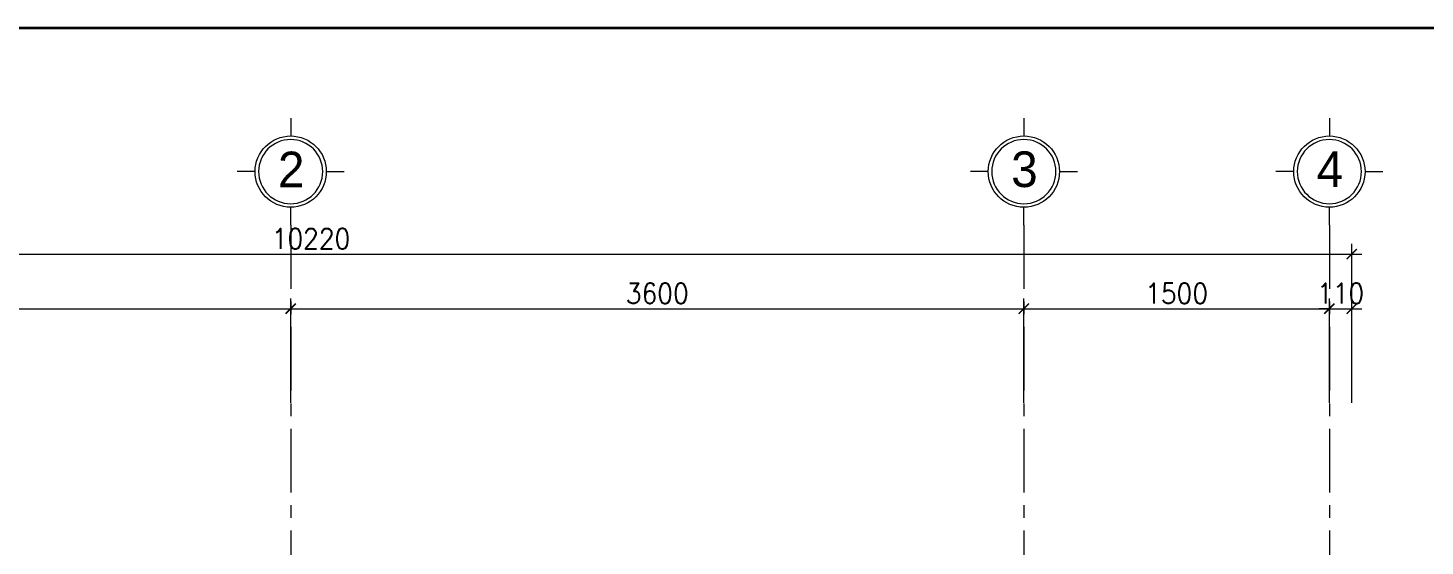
# Model space of a CAD drawing. Header units: millimetres. Extents: x -529782 to -142003, y -492574 to -273331.
# Drawn here: x -364402 to -357542, y -378299 to -375755 of the extents above; entities that cross this region are included whole.
import ezdxf
from ezdxf.enums import TextEntityAlignment as Align

# ---------------------------------------------------------------- set-up
doc = ezdxf.new("R2010")
doc.units = ezdxf.units.MM
doc.header["$LTSCALE"] = 500
doc.header["$MEASUREMENT"] = 0
doc.header["$PDMODE"] = 3
doc.linetypes.add('CENTER', pattern=[2, 1.25, -0.25, 0.25, -0.25])
doc.layers.get('0').update_dxf_attribs({"linetype": 'CONTINUOUS', "lineweight": 13})
doc.layers.get('Defpoints').update_dxf_attribs({"color": 255, "linetype": 'CONTINUOUS', "lineweight": 13})
for name, color, linetype, lineweight in [('1.cat 30', 30, 'CONTINUOUS', 35), ('2.thay 145', 145, 'CONTINUOUS', 18), ('3.manh 08', 8, 'CONTINUOUS', 9), ('7.tim 67', 67, 'CENTER', 9), ('9.text \xad white', 7, 'CONTINUOUS', 15)]:
    doc.layers.add(name, color=color, linetype=linetype, lineweight=lineweight)
doc.styles.add('CA.JSC1', font='')
doc.styles.get("Standard").update_dxf_attribs({"font": 'txt.shx', "width": 0.9})
doc.styles.get('CA.JSC1').set_extended_font_data('.VnAvantH')
doc.dimstyles.new('CA 50', dxfattribs={"dimscale": 0, "dimtxt": 100, "dimasz": 50, "dimexe": 50, "dimexo": 0, "dimgap": 25, "dimtad": 1, "dimdec": 0, "dimzin": 0, "dimdsep": 46, "dimtxsty": 'Standard', "dimblk": 'ARCHTICK', "dimcen": 0.09, "dimdle": 50, "dimclrd": 256, "dimclre": 256, "dimclrt": 7, "dimadec": 0, "dimazin": 0, "dimtfac": 1, "dimtdec": 0, "dimtix": 1, "dimtmove": 2, "dimatfit": 3, "dimldrblk": 'DOT', "dimfxl": 1, "dimtolj": 1, "dimtzin": 0, "dimarcsym": 0})

# ---------------------------------------------------------------- blocks, each defined once
blk = doc.blocks.new('khung co loan')
at = {"layer": '1.cat 30'}
blk.add_lwpolyline([(1158.281703106128, -14553.47590842255), (1158.281703106128, -303.4759079545038), (20658.28170374641, -303.4759079545038), (20658.28170374641, -14553.47590842255)], close=True, dxfattribs=at)
blk = doc.blocks.new('A$C41BA5761')
at = {"layer": '2.thay 145'}
blk.add_lwpolyline([(839.9994073519047, 524.9998310285737, -3898660.642287513), (839.9994073521084, 525.0001542164828, 1.154242490888426e-06), (839.9994073524431, 524.9999926225864, 1.154242490888426e-06)], format="xyb", dxfattribs=at)
at = {"layer": '3.manh 08'}
for p, q in [((524.9994049160159, 1050.000159478077), (524.9994049160159, 875.0001713204256)), ((174.9994048396911, 525.0001523148676), (-0.000583361616008915, 525.0001523148676)), ((874.9994049923262, 525.0001523148676), (1049.999393193633, 525.0001523148676)), ((524.9994049160159, 0.0001831847475841641), (524.9994049160159, 175.000171342399))]:
    blk.add_line(p, q, dxfattribs=at)
blk.add_arc((524.9994049160159, 525.0001713313977), 349.9999999890093, 359.9999968883953, 359.9999381014106, dxfattribs=at)
blk = doc.blocks.new('_ArchTick')
at = {"color": 1, "linetype": 'ByBlock', "const_width": 0.150000081}
blk.add_lwpolyline([(-0.5000002699998731, -0.5000002699998731), (0.5000002699998731, 0.5000002699998731)], dxfattribs=at)
blk = doc.blocks.new('*D629')
at = {"layer": '7.tim 67', "linetype": 'Continuous', "lineweight": -2, "transparency": 16777216}
for p, q in [((60.00000000005824, 2483.999999999942), (5060.000000000058, 2483.999999999942)), ((110.0000000000582, 2022.499999999942), (110.0000000000582, 2533.999999999942)), ((5010.000000000058, 2022.499999999942), (5010.000000000058, 2533.999999999942))]:
    blk.add_line(p, q, dxfattribs=at)
at = {"layer": 'Defpoints', "color": 0, "linetype": 'Continuous', "transparency": 16777216}
for p in [(5010.000000000058, 2483.999999999942), (110.0000000000582, 2022.499999999942), (5010.000000000058, 2022.499999999942)]:
    blk.add_point(p, dxfattribs=at)
at = {"layer": '7.tim 67', "linetype": 'Continuous', "lineweight": -2, "transparency": 16777216, "xscale": 50, "yscale": 50, "zscale": 50, "rotation": 180}
blk.add_blockref('_ArchTick', (110.0000000000582, 2483.999999999942), dxfattribs=at)
at = {"layer": '7.tim 67', "linetype": 'Continuous', "lineweight": -2, "transparency": 16777216, "xscale": 50, "yscale": 50, "zscale": 50}
blk.add_blockref('_ArchTick', (5010.000000000058, 2483.999999999942), dxfattribs=at)
at = {"layer": '7.tim 67', "color": 7, "linetype": 'Continuous', "transparency": 16777216, "insert": (2560.000000000058, 2558.999999999942), "char_height": 100, "attachment_point": 5}
blk.add_mtext('\\A1;4900', dxfattribs=at)
blk = doc.blocks.new('_DOT')
at = {"color": 1, "linetype": 'ByBlock'}
blk.add_line((-0.5, 0), (-1, 0), dxfattribs=at)
at = {"color": 1, "linetype": 'ByBlock', "const_width": 0.5}
blk.add_lwpolyline([(-0.25, 0, 1), (0.25, 0, 1)], format="xyb", close=True, dxfattribs=at)
blk = doc.blocks.new('*D630')
at = {"layer": '7.tim 67', "linetype": 'Continuous', "lineweight": -2, "transparency": 16777216}
for p, q in [((4960.000000000058, 2483.999999999942), (8659.999999999302, 2483.999999999942)), ((5010.000000000058, 2022.499999999942), (5010.000000000058, 2533.999999999942)), ((8609.999999999302, 2022.499999999942), (8609.999999999302, 2533.999999999942))]:
    blk.add_line(p, q, dxfattribs=at)
at = {"layer": 'Defpoints', "color": 0, "linetype": 'Continuous', "transparency": 16777216}
for p in [(8609.999999999302, 2483.999999999942), (5010.000000000058, 2022.499999999942), (8609.999999999302, 2022.499999999942)]:
    blk.add_point(p, dxfattribs=at)
at = {"layer": '7.tim 67', "linetype": 'Continuous', "lineweight": -2, "transparency": 16777216, "xscale": 50, "yscale": 50, "zscale": 50, "rotation": 180}
blk.add_blockref('_ArchTick', (5010.000000000058, 2483.999999999942), dxfattribs=at)
at = {"layer": '7.tim 67', "linetype": 'Continuous', "lineweight": -2, "transparency": 16777216, "xscale": 50, "yscale": 50, "zscale": 50}
blk.add_blockref('_ArchTick', (8609.999999999302, 2483.999999999942), dxfattribs=at)
at = {"layer": '7.tim 67', "color": 7, "linetype": 'Continuous', "transparency": 16777216, "insert": (6809.99999999968, 2558.999999999942), "char_height": 100, "attachment_point": 5}
blk.add_mtext('\\A1;3600', dxfattribs=at)
blk = doc.blocks.new('*D631')
at = {"layer": '7.tim 67', "linetype": 'Continuous', "lineweight": -2, "transparency": 16777216}
for p, q in [((8559.999999999302, 2483.999999999942), (10160.00000000006, 2483.999999999942)), ((8609.999999999302, 2022.499999999942), (8609.999999999302, 2533.999999999942)), ((10110.00000000006, 2022.499999999942), (10110.00000000006, 2533.999999999942))]:
    blk.add_line(p, q, dxfattribs=at)
at = {"layer": 'Defpoints', "color": 0, "linetype": 'Continuous', "transparency": 16777216}
for p in [(10110.00000000006, 2483.999999999942), (8609.999999999302, 2022.499999999942), (10110.00000000006, 2022.499999999942)]:
    blk.add_point(p, dxfattribs=at)
at = {"layer": '7.tim 67', "linetype": 'Continuous', "lineweight": -2, "transparency": 16777216, "xscale": 50, "yscale": 50, "zscale": 50, "rotation": 180}
blk.add_blockref('_ArchTick', (8609.999999999302, 2483.999999999942), dxfattribs=at)
at = {"layer": '7.tim 67', "linetype": 'Continuous', "lineweight": -2, "transparency": 16777216, "xscale": 50, "yscale": 50, "zscale": 50}
blk.add_blockref('_ArchTick', (10110.00000000006, 2483.999999999942), dxfattribs=at)
at = {"layer": '7.tim 67', "color": 7, "linetype": 'Continuous', "transparency": 16777216, "insert": (9359.99999999968, 2558.999999999942), "char_height": 100, "attachment_point": 5}
blk.add_mtext('\\A1;1500', dxfattribs=at)
blk = doc.blocks.new('*D632')
at = {"layer": '7.tim 67', "linetype": 'Continuous', "lineweight": -2, "transparency": 16777216}
for p, q in [((10110.00000000006, 2483.999999999942), (10060.00000000006, 2483.999999999942)), ((10110.00000000006, 2022.499999999942), (10110.00000000006, 2533.999999999942)), ((10110.00000000006, 2483.999999999942), (10220.00000000006, 2483.999999999942)), ((10220.00000000006, 2022.499999999942), (10220.00000000006, 2533.999999999942)), ((10220.00000000006, 2483.999999999942), (10270.00000000006, 2483.999999999942))]:
    blk.add_line(p, q, dxfattribs=at)
at = {"layer": 'Defpoints', "color": 0, "linetype": 'Continuous', "transparency": 16777216}
for p in [(10220.00000000006, 2483.999999999942), (10110.00000000006, 2022.499999999942), (10220.00000000006, 2022.499999999942)]:
    blk.add_point(p, dxfattribs=at)
at = {"layer": '7.tim 67', "linetype": 'Continuous', "lineweight": -2, "transparency": 16777216, "xscale": 50, "yscale": 50, "zscale": 50}
blk.add_blockref('_ArchTick', (10110.00000000006, 2483.999999999942), dxfattribs=at)
at = {"layer": '7.tim 67', "linetype": 'Continuous', "lineweight": -2, "transparency": 16777216, "xscale": 50, "yscale": 50, "zscale": 50, "rotation": 180}
blk.add_blockref('_ArchTick', (10220.00000000006, 2483.999999999942), dxfattribs=at)
at = {"layer": '7.tim 67', "color": 7, "linetype": 'Continuous', "transparency": 16777216, "insert": (10165.00000000006, 2558.999999999942), "char_height": 100, "attachment_point": 5}
blk.add_mtext('\\A1;110', dxfattribs=at)
blk = doc.blocks.new('*D633')
at = {"layer": '7.tim 67', "linetype": 'Continuous', "lineweight": -2, "transparency": 16777216}
for p, q in [((-49.99999999994175, 2752.499999999942), (10270.00000000006, 2752.499999999942)), ((5.820766091346741e-11, 2022.499999999942), (5.825542213863416e-11, 2802.499999999942)), ((10220.00000000006, 2022.499999999942), (10220.00000000006, 2802.499999999942))]:
    blk.add_line(p, q, dxfattribs=at)
at = {"layer": 'Defpoints', "color": 0, "linetype": 'Continuous', "transparency": 16777216}
for p in [(10220.00000000006, 2752.499999999942), (5.820766091346741e-11, 2022.499999999942), (10220.00000000006, 2022.499999999942)]:
    blk.add_point(p, dxfattribs=at)
at = {"layer": '7.tim 67', "linetype": 'Continuous', "lineweight": -2, "transparency": 16777216, "xscale": 50, "yscale": 50, "zscale": 50, "rotation": 180}
blk.add_blockref('_ArchTick', (5.825236052163629e-11, 2752.499999999942), dxfattribs=at)
at = {"layer": '7.tim 67', "linetype": 'Continuous', "lineweight": -2, "transparency": 16777216, "xscale": 50, "yscale": 50, "zscale": 50}
blk.add_blockref('_ArchTick', (10220.00000000006, 2752.499999999942), dxfattribs=at)
at = {"layer": '7.tim 67', "color": 7, "linetype": 'Continuous', "transparency": 16777216, "insert": (5110.000000000058, 2827.499999999942), "char_height": 100, "attachment_point": 5}
blk.add_mtext('\\A1;10220', dxfattribs=at)
blk = doc.blocks.new('sdfdggh')
at = {"layer": '7.tim 67', "ltscale": 0.5}
for p, q in [((5010.000000000058, 2894.499999999942), (5010.000000000058, -9823.000000000058)), ((8609.999999999302, 2894.499999999942), (8609.999999999302, -9823.000000000058)), ((10110.00000000006, 2894.499999999942), (10110.00000000006, -9823.000000000058))]:
    blk.add_line(p, q, dxfattribs=at)
at = {"layer": '2.thay 145', "xscale": 0.5, "yscale": 0.5, "zscale": 0.5}
for p in [(4747.500297542021, 2894.499908407568), (8347.500297541264, 2894.499908407568), (9847.500297542021, 2894.499908407568)]:
    blk.add_blockref('A$C41BA5761', p, dxfattribs=at)
at = {"layer": '9.text \xad white', "style": 'CA.JSC1'}
for s, p in [('2', (5012.750316522724, 3168.749930287537)), ('3', (8612.750316521968, 3168.749930287537)), ('4', (10112.75031652272, 3168.749930287537))]:
    blk.add_text(s, height=174.9999882000658, dxfattribs=at).set_placement(p, align=Align.MIDDLE)
at = {"layer": '7.tim 67', "color": 9, "linetype": 'Continuous'}
for base, p1, p2, picture, middle in [((10220.00000000006, 2752.499999999942), (5.820766091346741e-11, 2022.499999999942), (10220.00000000006, 2022.499999999942), '*D633', (5110.000000000058, 2827.499999999942)), ((5010.000000000058, 2483.999999999942), (110.0000000000582, 2022.499999999942), (5010.000000000058, 2022.499999999942), '*D629', (2560.000000000058, 2558.999999999942)), ((8609.999999999302, 2483.999999999942), (5010.000000000058, 2022.499999999942), (8609.999999999302, 2022.499999999942), '*D630', (6809.99999999968, 2558.999999999942)), ((10110.00000000006, 2483.999999999942), (8609.999999999302, 2022.499999999942), (10110.00000000006, 2022.499999999942), '*D631', (9359.99999999968, 2558.999999999942)), ((10220.00000000006, 2483.999999999942), (10110.00000000006, 2022.499999999942), (10220.00000000006, 2022.499999999942), '*D632', (10165.00000000006, 2558.999999999942))]:
    dim = blk.add_linear_dim(base=base, p1=p1, p2=p2, dimstyle='CA 50', override={"dimscale": 1}, dxfattribs=at)
    dim.commit()
    dim.dimension.update_dxf_attribs({"geometry": picture, "text_midpoint": middle})

msp = doc.modelspace()

# ---------------------------------------------------------------- block references
at = {"layer": '2.thay 145', "xscale": 1.034937242569868, "yscale": 1.034937242628075, "zscale": 1.034937242583367}
msp.add_blockref('khung co loan', (-373007.801505635, -375441.258471216), dxfattribs=at)
at = {"layer": '7.tim 67', "color": 251}
msp.add_blockref('sdfdggh', (-368122.3003316876, -379617.4999999998), dxfattribs=at)

doc.saveas('drawing.dxf')
